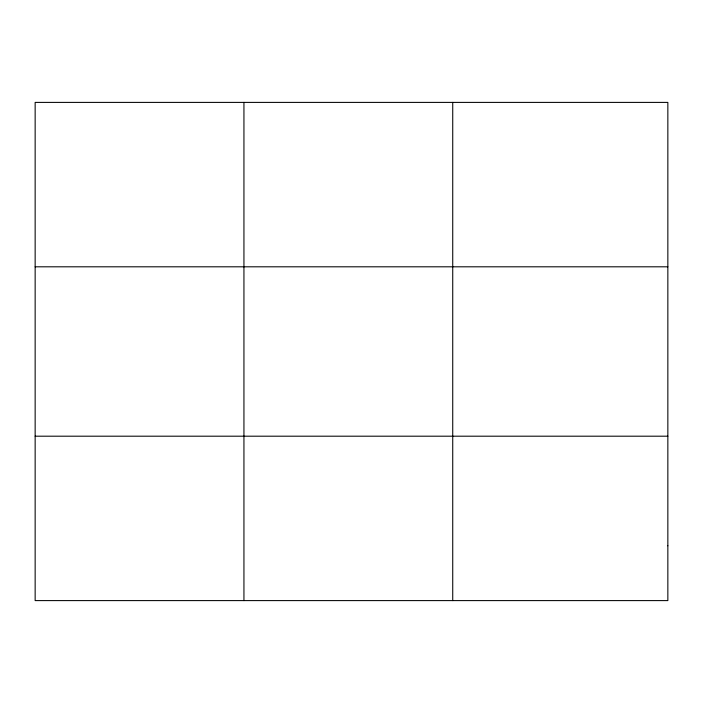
<?xml version="1.0" encoding="UTF-8"?>
<svg xmlns="http://www.w3.org/2000/svg" width="703" height="703" viewBox="0 0 703 703"><rect width="100%" height="100%" fill="white"/><g stroke="black" fill="none" stroke-linecap="round" stroke-linejoin="round"><path stroke-width="1.05" d="M243.941 600.599L243.941 102.401M452.732 600.599L452.732 102.401M35.15 266.806L667.85 266.806M35.15 436.194L667.85 436.194M667.85 545.792L667.85 600.599L35.15 600.599L35.15 102.401L667.85 102.401L667.85 545.792"/></g></svg>
